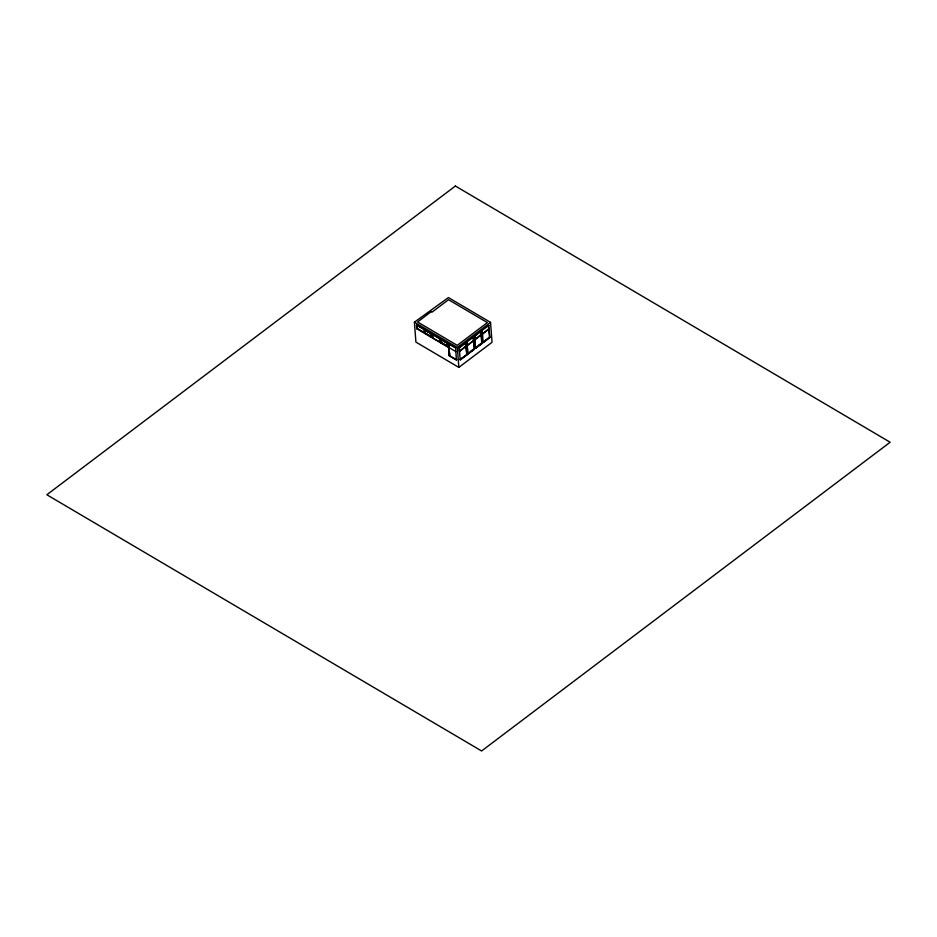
<?xml version="1.0" encoding="UTF-8"?>
<svg xmlns="http://www.w3.org/2000/svg" width="937" height="937" viewBox="0 0 937 937"><rect width="100%" height="100%" fill="white"/><g stroke="black" fill="none" stroke-linecap="round" stroke-linejoin="round"><path stroke-width="1.41" d="M414.412 322.176L448.425 297.568L490.531 322.387L492.03 342.31L458.837 367.398L415.911 342.099L414.412 322.176L457.338 347.475L458.837 367.398M416.59 324.905L431.43 333.654L431.617 337.601L416.766 328.7L416.848 324.717M417.223 328.383L431.969 337.168M423.922 328.618L424.004 332.471M424.812 329.414L424.836 333.314L425.445 332.951M431.559 336.559L425.187 333.15L425.222 330.023M431.301 336.746L431.336 333.619L416.496 324.987L416.778 328.864M447.886 346.549L432.8 337.999L432.777 334.099M440.73 338.796L440.753 342.696L443.306 343.856M447.476 345.94L441.104 342.532L441.14 339.405M439.921 341.864L439.394 338.339M447.218 346.128L447.254 343.012L447.546 346.983L432.695 338.081M456.776 359.726L449.455 355.755L448.8 343.551M455.874 347.709L448.448 343.82L449.362 355.99M457.338 347.475L490.531 322.387M473.607 336.945L459.2 347.686L460.219 359.925L474.52 349.114L473.501 336.875M488.927 325.362L474.52 336.102L475.422 348.119L482.063 343.094L481.161 331.089M459.388 350.86L459.423 347.744L465.373 342.883M474.708 339.276L474.743 336.172L480.693 331.3M449.455 355.755L449.596 352.78M459.575 351.199L465.736 346.175M467.235 345.413L473.665 340.553M474.895 339.627L480.939 334.568M459.481 351.387L466.111 346.374M467.141 345.601L473.771 340.588M474.801 339.815L481.431 334.79M482.461 334.029L489.091 329.004M470.807 351.234L473.021 349.56M478.467 345.448L481.782 342.942M459.833 359.527L466.743 354.678M473.22 336.711L474.286 348.857L467.762 353.905L466.86 341.888M483.082 342.321L489.337 337.121M460.208 359.761L466.849 354.736L465.841 342.661M467.27 353.612L467.868 353.963L474.509 348.951M475.527 348.177L482.168 343.165L481.267 331.148M489.828 337.379L483.187 342.392L482.18 330.316M488.54 325.139L489.84 337.543L475.539 348.341L474.626 336.137M488.446 325.326L489.606 337.273M488.716 328.817L482.555 333.947M480.962 334.896L481.841 343.036M473.408 337.062L473.302 339.229M481.571 342.813L482.168 343.165M474.614 339.463L475.34 347.58M466.368 341.607L466.966 341.958M465.349 342.38L465.947 342.731M465.466 342.696L466.849 354.736M432.519 334.298L447.347 343.036L447.628 346.749M448.554 343.738L455.616 347.908L456.424 360.159L449.35 355.826M447.254 343.118L432.414 334.368L432.707 338.245M424.965 330.211L431.079 333.818M440.882 339.592L446.996 343.2M448.823 347.451L455.897 351.609M480.974 331.464L481.22 334.732M466.966 341.923L467.868 353.963M465.654 343.036L465.888 346.303M465.548 345.05L465.748 347.709M449.502 352.886L449.701 355.556M440.601 339.159L440.858 342.649M455.394 186.03L46.85 494.759L481.606 750.97L890.15 442.241L455.394 186.03M431.36 311.552L417.574 321.977L457.244 345.355L487.369 322.586L448.518 299.688L432.18 312.033L431.36 311.552"/></g></svg>
